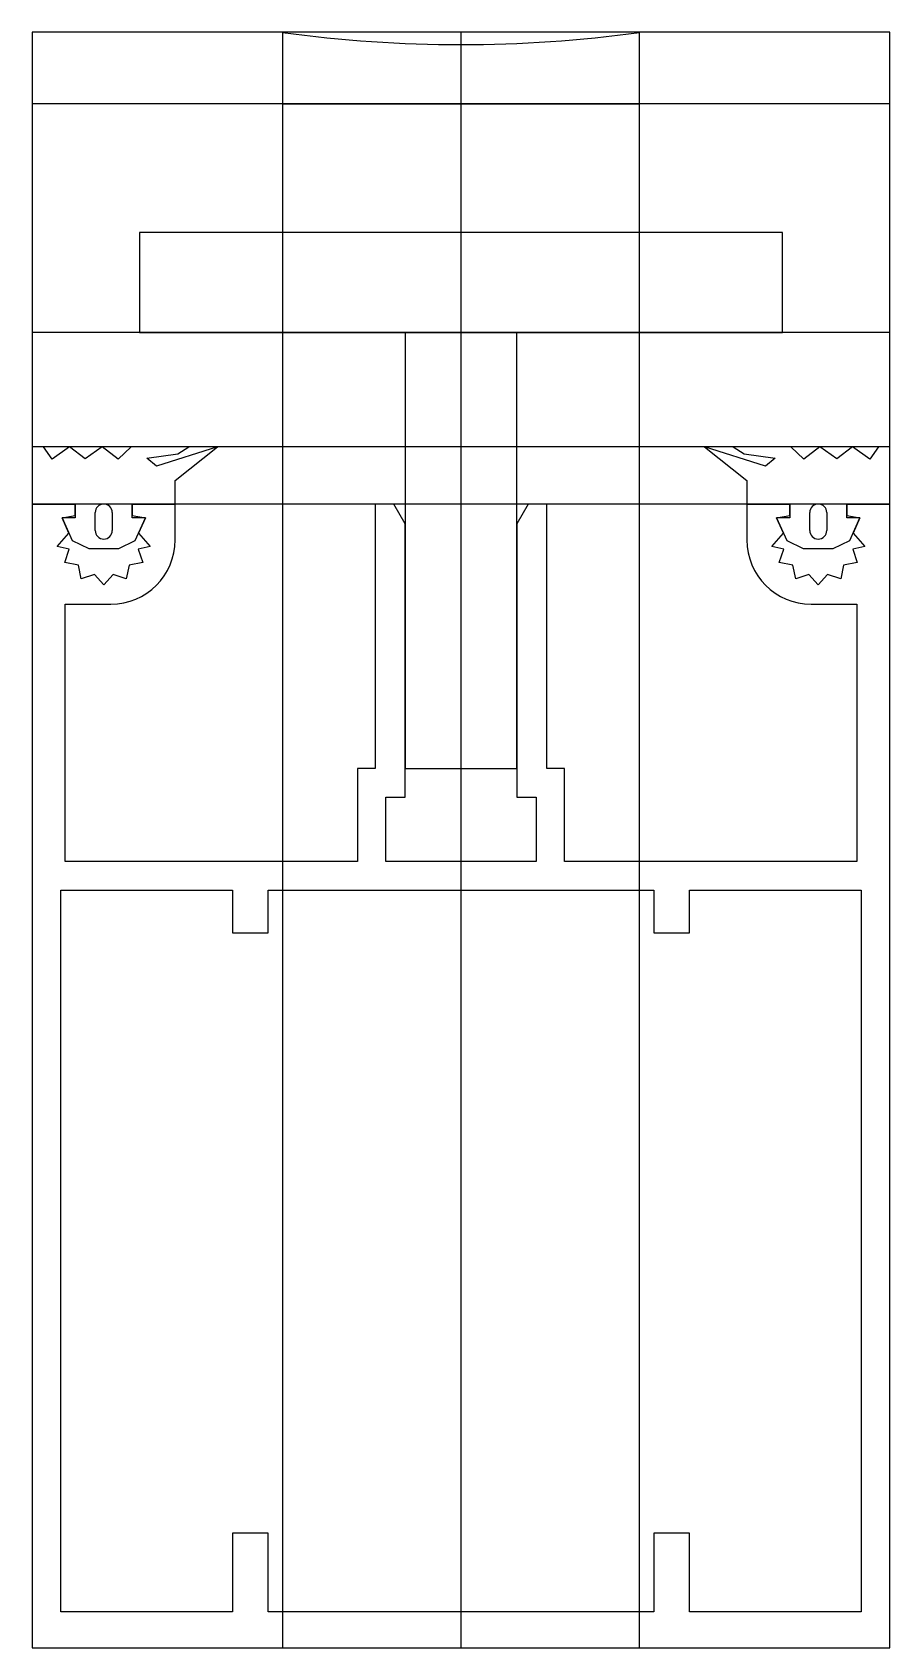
# Model space of a CAD drawing. Extents: x -30 to 30, y 0 to 113.
import ezdxf

# ---------------------------------------------------------------- set-up
doc = ezdxf.new("R2010")
doc.units = 0
doc.layers.get('0').update_dxf_attribs({"linetype": 'CONTINUOUS'})

msp = doc.modelspace()

# ---------------------------------------------------------------- linework, layer by layer
at = {"linetype": 'CONTINUOUS'}
for p, q in [((-30, 113), (-30, 0)), ((30, 113), (-30, 113)), ((-12.5, 113), (-12.5, 0)), ((-12.5, 113), (-12.5, 108)), ((0, 0), (0, 113)), ((12.5, 0), (12.5, 113)), ((12.5, 108), (12.5, 113)), ((30, 0), (30, 113)), ((30, 108), (-30, 108)), ((-12.5, 108), (12.5, 108)), ((22.5, 99), (-22.5, 99)), ((-22.5, 99), (-22.5, 92)), ((22.5, 92), (22.5, 99)), ((30, 92), (-30, 92)), ((-22.5, 92), (22.5, 92)), ((-3.9, 92), (-3.9, 61.51)), ((3.9, 61.51), (3.9, 92)), ((30, 84), (-30, 84)), ((-29.22, 84), (-30, 84)), ((-30, 84), (-30, 80)), ((-28.62, 83.15), (-29.22, 84)), ((-27.4, 84), (-28.62, 83.15)), ((-26.3, 83.17), (-27.4, 84)), ((-25.12, 84), (-26.3, 83.17)), ((-23.99, 83.15), (-25.12, 84)), ((-23.07, 84), (-23.99, 83.15)), ((-19.05, 84), (-23.07, 84)), ((-17.03, 84), (-21.32, 82.65)), ((-20, 81.64), (-17.03, 84)), ((-19.82, 83.52), (-19.05, 84)), ((21.32, 82.65), (17.03, 84)), ((17.03, 84), (20, 81.64)), ((23.07, 84), (19.05, 84)), ((19.05, 84), (19.82, 83.52)), ((23.99, 83.15), (23.07, 84)), ((25.12, 84), (23.99, 83.15)), ((26.3, 83.17), (25.12, 84)), ((27.4, 84), (26.3, 83.17)), ((28.62, 83.15), (27.4, 84)), ((29.22, 84), (28.62, 83.15)), ((30, 84), (29.22, 84)), ((30, 80), (30, 84)), ((-21.98, 83.22), (-19.82, 83.52)), ((-21.32, 82.65), (-21.98, 83.22)), ((19.82, 83.52), (21.98, 83.22)), ((21.98, 83.22), (21.32, 82.65)), ((-20, 80), (-20, 81.64)), ((20, 81.64), (20, 80)), ((30, 80), (-30, 80)), ((-27, 80), (-30, 80)), ((-30, 80), (-30, 0)), ((-30, 80), (-27, 80)), ((-27.92, 79.03), (-27, 79.21)), ((-27, 79.21), (-27, 80)), ((-27, 80), (-27, 79.03)), ((-25.6, 78.15), (-25.6, 79.4)), ((-24.4, 79.4), (-24.4, 78.15)), ((-20, 80), (-23.01, 80)), ((-23.01, 80), (-23.01, 79.21)), ((-23.01, 79.03), (-23.01, 80)), ((-23.01, 80), (-20, 80)), ((-23.01, 79.21), (-22.08, 79.03)), ((-20, 77.5), (-20, 80)), ((-4.7, 80), (-6, 80)), ((-6, 80), (-6, 61.5)), ((-3.9, 78.61), (-4.7, 80)), ((4.7, 80), (3.9, 78.61)), ((6, 80), (4.7, 80)), ((6, 61.5), (6, 80)), ((20, 80), (23.01, 80)), ((23.01, 80), (20, 80)), ((20, 80), (20, 77.5)), ((22.08, 79.03), (23.01, 79.21)), ((23.01, 80), (23.01, 79.03)), ((23.01, 79.21), (23.01, 80)), ((24.4, 78.15), (24.4, 79.4)), ((25.6, 79.4), (25.6, 78.15)), ((27, 79.03), (27, 80)), ((27, 80), (30, 80)), ((30, 80), (27, 80)), ((27, 80), (27, 79.21)), ((27, 79.21), (27.92, 79.03)), ((30, 0), (30, 80)), ((-27.44, 77.97), (-27.92, 79.03)), ((-27, 79.03), (-27.92, 79.03)), ((-27.92, 79.03), (-27.2, 77.45)), ((-22.08, 79.03), (-23.01, 79.03)), ((-22.8, 77.45), (-22.08, 79.03)), ((-22.08, 79.03), (-22.56, 77.97)), ((-3.9, 59.5), (-3.9, 78.61)), ((3.9, 78.61), (3.9, 59.5)), ((23.01, 79.03), (22.08, 79.03)), ((22.08, 79.03), (22.8, 77.45)), ((22.56, 77.97), (22.08, 79.03)), ((27.92, 79.03), (27, 79.03)), ((27.2, 77.45), (27.92, 79.03)), ((27.92, 79.03), (27.44, 77.97)), ((-28.27, 77.02), (-27.44, 77.97)), ((-27.42, 76.85), (-28.27, 77.02)), ((-27.73, 75.92), (-27.42, 76.85)), ((-27.2, 77.45), (-26.05, 76.9)), ((-26.05, 76.9), (-25, 76.9)), ((-25, 76.9), (-23.95, 76.9)), ((-23.95, 76.9), (-22.8, 77.45)), ((-21.74, 77.02), (-22.59, 76.85)), ((-22.59, 76.85), (-22.27, 75.92)), ((-22.56, 77.97), (-21.74, 77.02)), ((21.74, 77.02), (22.56, 77.97)), ((22.59, 76.85), (21.74, 77.02)), ((22.27, 75.92), (22.59, 76.85)), ((22.8, 77.45), (23.95, 76.9)), ((23.95, 76.9), (25, 76.9)), ((25, 76.9), (26.05, 76.9)), ((26.05, 76.9), (27.2, 77.45)), ((28.27, 77.02), (27.42, 76.85)), ((27.42, 76.85), (27.73, 75.92)), ((27.44, 77.97), (28.27, 77.02)), ((-26.77, 75.73), (-27.73, 75.92)), ((-26.58, 74.77), (-26.77, 75.73)), ((-23.23, 75.73), (-23.43, 74.77)), ((-22.27, 75.92), (-23.23, 75.73)), ((23.23, 75.73), (22.27, 75.92)), ((23.43, 74.77), (23.23, 75.73)), ((26.77, 75.73), (26.58, 74.77)), ((27.73, 75.92), (26.77, 75.73)), ((-25.65, 75.08), (-26.58, 74.77)), ((-25, 74.35), (-25.65, 75.08)), ((-24.35, 75.08), (-25, 74.35)), ((-23.43, 74.77), (-24.35, 75.08)), ((24.35, 75.08), (23.43, 74.77)), ((25, 74.35), (24.35, 75.08)), ((25.65, 75.08), (25, 74.35)), ((26.58, 74.77), (25.65, 75.08)), ((-27.7, 55), (-27.7, 73)), ((-27.7, 73), (-24.5, 73)), ((24.5, 73), (27.7, 73)), ((27.7, 73), (27.7, 55)), ((-6, 61.5), (-7.25, 61.5)), ((-7.25, 61.5), (-7.25, 55)), ((-3.9, 61.51), (3.9, 61.51)), ((7.25, 61.5), (6, 61.5)), ((7.25, 55), (7.25, 61.5)), ((-5.25, 55), (-5.25, 59.5)), ((-5.25, 59.5), (-3.9, 59.5)), ((3.9, 59.5), (5.25, 59.5)), ((5.25, 59.5), (5.25, 55)), ((-7.25, 55), (-27.7, 55)), ((5.25, 55), (-5.25, 55)), ((27.7, 55), (7.25, 55)), ((-28, 2.5), (-28, 53)), ((-28, 53), (-16, 53)), ((-16, 53), (-16, 50)), ((-13.5, 50), (-13.5, 53)), ((-13.5, 53), (13.5, 53)), ((13.5, 53), (13.5, 50)), ((16, 50), (16, 53)), ((16, 53), (28, 53)), ((28, 53), (28, 2.5)), ((-16, 50), (-13.5, 50)), ((13.5, 50), (16, 50)), ((-13.5, 8), (-16, 8)), ((-16, 8), (-16, 2.5)), ((-13.5, 2.5), (-13.5, 8)), ((16, 8), (13.5, 8)), ((13.5, 8), (13.5, 2.5)), ((16, 2.5), (16, 8)), ((-16, 2.5), (-28, 2.5)), ((13.5, 2.5), (-13.5, 2.5)), ((28, 2.5), (16, 2.5)), ((-30, 0), (30, 0)), ((-30, 0), (30, 0))]:
    msp.add_line(p, q, dxfattribs=at)
for centre, radius, start, end in [((0, 203.76), 91.62, 262.1585, 277.8415), ((-25, 79.4), 0.6, 90, 180), ((-25, 79.4), 0.6, 0, 90), ((25, 79.4), 0.6, 90, 180), ((25, 79.4), 0.6, 0, 90), ((-25, 78.15), 0.6, 180, 270), ((-25, 78.15), 0.6, 270, 0), ((25, 78.15), 0.6, 180, 270), ((25, 78.15), 0.6, 270, 0), ((-24.5, 77.5), 4.5, 270, 0), ((24.5, 77.5), 4.5, 180, 270)]:
    msp.add_arc(centre, radius, start, end, dxfattribs=at)

doc.saveas('drawing.dxf')
